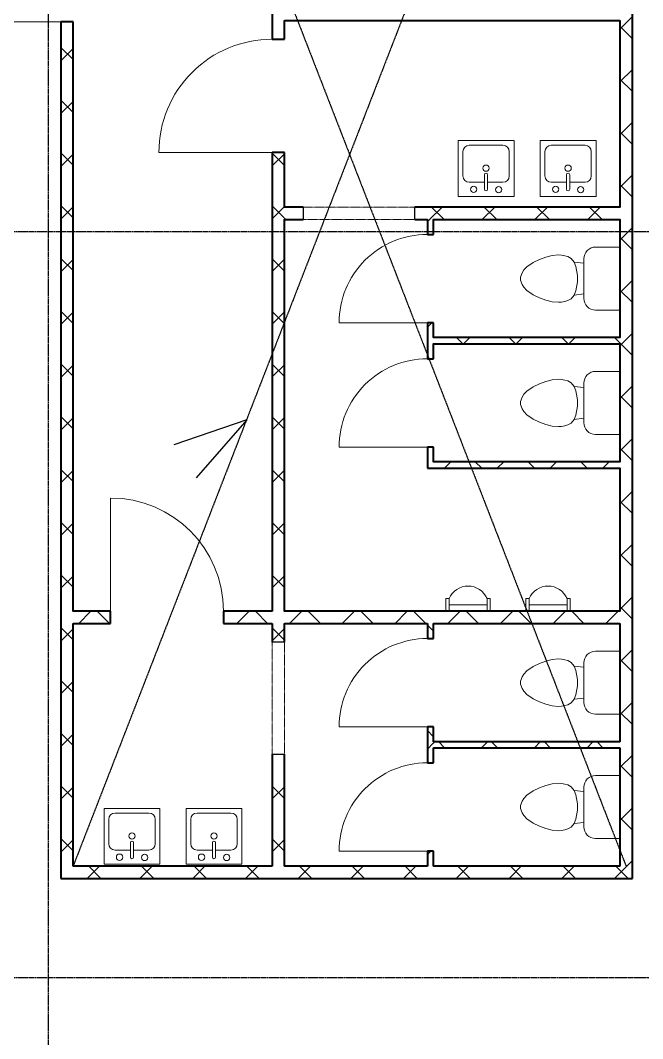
# Model space of a CAD drawing. Header units: millimetres. Extents: x 2140 to 223837, y 2113 to 170313.
# Drawn here: x 105937 to 110944, y 149270 to 157460 of the extents above; entities that cross this region are included whole.
import ezdxf

# ---------------------------------------------------------------- set-up
doc = ezdxf.new("R2010")
doc.units = ezdxf.units.MM
for name, pattern in [('ADSK_Штриховая_ш3 п1_5', [4.5, 3, -1.5]), ('Линия сетки', [22.225, 12.7, -3.175, 3.175, -3.175]), ('Сверху', [3.96875, 2.38125, -1.5875])]:
    doc.linetypes.add(name, pattern=pattern)
for name, color, linetype, lineweight in [('A-DETL-GENF', 7, 'Continuous', 18), ('A-DOOR', 7, 'Continuous', 18), ('P-SANR-FIXT', 7, 'Continuous', 18)]:
    doc.layers.add(name, color=color, linetype=linetype, lineweight=lineweight)
doc.layers.add('Стены', color=7, linetype='Continuous')
pattern_1 = [(45, (61770, 82517.75), (-502.8943, 502.8943), []), (45, (61770, 83279.75), (-502.8943, 502.8943), [])]
pattern_2 = [(45, (61770, 82517.75), (-212.132, 212.132), []), (135, (61770, 82517.75), (-212.132, -212.132), [])]

# ---------------------------------------------------------------- blocks, each defined once
blk = doc.blocks.new('Дверь-Проем - 900х2100-590607-В_АР_ПЭ_01 Этаж')
at = {"layer": 'A-DETL-GENF', "linetype": 'Сверху', "lineweight": 9}
for p, q in [((441.8, 50), (-458.2, 50)), ((-458.2, -50), (441.8, -50))]:
    blk.add_line(p, q, dxfattribs=at)
at = {"layer": 'A-DETL-GENF', "lineweight": 30}
for p, q in [((-458.2, 50), (-458.2, -50)), ((441.8, -50), (441.8, 50))]:
    blk.add_line(p, q, dxfattribs=at)
blk = doc.blocks.new('Наружная дверь 1-Навесная - 24698-81 - ДН21-9А ГОСТ 24698-81-555617-В_АР_ПЭ_01 Этаж')
at = {"layer": 'A-DOOR'}
blk.add_line((465, -50), (465, -960), dxfattribs=at)
blk.add_arc((465, -50), 910, 180, 270, dxfattribs=at)
blk = doc.blocks.new('Наружная дверь 1-Навесная - 24698-81 - ДН21-10А ГОСТ 24698-81-555611-В_АР_ПЭ_01 Этаж')
at = {"layer": 'A-DOOR'}
blk.add_line((515, -50), (515, -1060), dxfattribs=at)
blk.add_arc((515, -50), 1010, 180, 270, dxfattribs=at)
blk = doc.blocks.new('Наружная дверь 1-Навесная - 24698-81 - ДН21-7А ГОСТ 24698-81-592846-В_АР_ПЭ_01 Этаж')
at = {"layer": 'A-DOOR'}
blk.add_line((365, -25), (365, -735), dxfattribs=at)
blk.add_arc((365, -25), 710, 180, 270, dxfattribs=at)
blk = doc.blocks.new('Писсуар-2D - Писсуар-2D-795877-В_АР_ПЭ_01 Этаж')
at = {"layer": 'P-SANR-FIXT'}
for p, q in [((-286.9, 50), (-286.9, 151.6)), ((-286.9, 151.6), (-261.5, 151.6)), ((-261.5, 151.6), (-261.5, 50)), ((43.3, 100.8), (-261.5, 100.8)), ((-261.5, 100.8), (-261.5, 50)), ((69.2, 151.6), (43.3, 151.6)), ((43.3, 151.6), (43.3, 50)), ((43.3, 50), (43.3, 100.8)), ((69.2, 50), (69.2, 151.6)), ((-261.5, 50), (-286.9, 50)), ((-261.5, 50), (43.3, 50)), ((43.3, 50), (69.2, 50))]:
    blk.add_line(p, q, dxfattribs=at)
blk.add_arc((-109.1, 86.2), 165.8, 23.21978, 156.78022, dxfattribs=at)
blk = doc.blocks.new('Туалет-Домашний-2D - Туалет-Домашний-2D-796723-В_АР_ПЭ_01 Этаж')
at = {"layer": 'P-SANR-FIXT'}
for p, q in [((-232.2, 824.1), (-257.6, 798.7)), ((-210.2, 836.8), (-232.2, 824.1)), ((-175.3, 849.5), (-210.2, 836.8)), ((-149.9, 849.5), (-175.3, 849.5)), ((-115, 836.8), (-149.9, 849.5)), ((-93, 824.1), (-115, 836.8)), ((-67.6, 798.7), (-93, 824.1)), ((-292.8, 747.9), (-316.5, 697.1)), ((-257.6, 798.7), (-292.8, 747.9)), ((-32.3, 747.9), (-67.6, 798.7)), ((-8.6, 697.1), (-32.3, 747.9)), ((-316.5, 697.1), (-335, 646.3)), ((9.8, 646.3), (-8.6, 697.1)), ((-348.6, 595.3), (-353.1, 544.7)), ((-335, 646.3), (-348.6, 595.3)), ((23.5, 595.3), (9.8, 646.3)), ((27.9, 544.7), (23.5, 595.3)), ((-353.1, 544.7), (-350.9, 519.4)), ((-350.9, 519.4), (-346.4, 493.9)), ((-346.4, 493.9), (-339.6, 468.5)), ((14.4, 468.5), (21.2, 493.9)), ((21.2, 493.9), (25.7, 519.4)), ((25.7, 519.4), (27.9, 544.7)), ((-339.6, 468.5), (-325.2, 443.1)), ((-325.2, 443.1), (-294.9, 417.7)), ((-294.9, 417.7), (-260, 405)), ((-286.1, 340.9), (-294.9, 417.7)), ((-65.1, 405), (-30.2, 417.7)), ((-39.1, 340.9), (-30.2, 417.7)), ((-30.2, 417.7), (0, 443.1)), ((0, 443.1), (14.4, 468.5)), ((-321.3, 340.9), (-3.8, 340.9)), ((-260, 405), (-188, 392.3)), ((-188, 392.3), (-137.2, 392.3)), ((-137.2, 392.3), (-65.1, 405)), ((-416, 50), (-416, 246.2)), ((90.8, 246.2), (90.8, 50))]:
    blk.add_line(p, q, dxfattribs=at)
for centre, start, end in [((-321.3, 246.2), 90, 180), ((-3.8, 246.2), 360, 90)]:
    blk.add_arc(centre, 94.6, start, end, dxfattribs=at)
blk = doc.blocks.new('Кухонная мойка-Островок - 450 x 450 мм-800201-В_АР_ПЭ_01 Этаж')
at = {"layer": 'P-SANR-FIXT'}
for p, q in [((-209.3, 222.7), (240.7, 222.7)), ((-209.3, -227.3), (-209.3, 222.7)), ((-120.4, 184.6), (151.8, 184.6)), ((240.7, 222.7), (240.7, -227.3)), ((-171.2, -62.2), (-171.2, 133.8)), ((202.6, 133.8), (202.6, -62.2)), ((3, -170.2), (3, -53.1)), ((28.4, -170.2), (28.4, -53.1)), ((3, -113), (-120.4, -113)), ((151.8, -113), (28.4, -113)), ((240.7, -227.3), (-209.3, -227.3))]:
    blk.add_line(p, q, dxfattribs=at)
for centre, radius, start, end in [((-120.4, 133.8), 50.8, 90, 180), ((151.8, 133.8), 50.8, 360, 90), ((15.7, 0), 25.4, 360, 180), ((15.7, 0), 25.4, 180, 0), ((-120.4, -62.2), 50.8, 180, 270), ((15.7, -53.1), 12.7, 360, 180), ((151.8, -62.2), 50.8, 270, 0), ((-84.3, -170.2), 25.4, 0, 180), ((117.3, -172.3), 25.4, 360, 180), ((-84.3, -170.2), 25.4, 180, 0), ((15.7, -170.2), 12.7, 180, 0), ((117.3, -172.3), 25.4, 180, 0)]:
    blk.add_arc(centre, radius, start, end, dxfattribs=at)
blk = doc.blocks.new('Помещение')
at = {"lineweight": 9}
h = blk.add_hatch(dxfattribs=at)
h.set_pattern_fill('FP_99', color=256, style=0, pattern_type=2)
h.set_pattern_definition(pattern_2)
h.paths.add_polyline_path([(105919.9036, 150592.9347), (105919.9036, 154284.9347), (105823.9036, 154284.9347), (105823.9036, 150592.9347)], flags=0)
h.paths.add_polyline_path([(105823.9036, 155194.9347), (105919.9036, 155194.9347), (105919.9036, 155774.9347), (105823.9036, 155774.9347), (105823.9036, 155439.0899)], flags=0)
h.paths.add_polyline_path([(105823.9036, 156784.9347), (105919.9036, 156784.9347), (105919.9036, 157194.9347), (105823.9036, 157194.9347)], flags=0)
h.paths.add_polyline_path([(105919.9036, 158204.9347), (105919.9036, 159946.9347), (105823.9036, 159944.9347), (105823.9036, 158204.9347)], flags=0)
h = blk.add_hatch(dxfattribs=at)
h.set_pattern_fill('FP_99', color=256, style=0, pattern_type=2)
h.set_pattern_definition(pattern_2)
h.paths.add_polyline_path([(108623.9036, 148542.9347), (108719.9036, 148544.9347), (108719.9036, 159946.9347), (108623.9036, 159944.9347), (108623.9036, 148544.9347)], flags=0)
h = blk.add_hatch(dxfattribs=at)
h.set_pattern_fill('FP_99', color=256, style=0, pattern_type=2)
h.set_pattern_definition(pattern_2)
h.paths.add_polyline_path([(104219.9036, 148542.9347), (104219.9036, 155334.9347), (104123.9036, 155334.9347), (104123.9036, 148542.9347)], flags=0)
h.paths.add_polyline_path([(104123.9036, 156344.9347), (104219.9036, 156344.9347), (104219.9036, 159344.9347), (104123.9036, 159344.9347), (104123.9036, 157822.8622)], flags=0)
h = blk.add_hatch(dxfattribs=at)
h.set_pattern_fill('FP_98', color=256, style=0, pattern_type=2)
h.set_pattern_definition(pattern_1)
h.paths.add_polyline_path([(104219.9036, 148544.9347), (104221.9036, 148544.9347), (104219.9036, 150496.9347)], flags=0)
h.paths.add_polyline_path([(104219.9036, 150592.9347), (104221.9036, 150594.9347), (104219.9036, 150671.5453)], flags=0)
h.paths.add_polyline_path([(104219.9036, 156344.9347), (104221.9036, 156344.9347), (104219.9036, 157822.8622)], flags=0)
h.paths.add_polyline_path([(104219.9036, 158442.9347), (104221.9036, 158444.9347), (104219.9036, 159014.7484)], flags=0)
h = blk.add_hatch(dxfattribs=at)
h.set_pattern_fill('FP_98', color=256, style=0, pattern_type=2)
h.set_pattern_definition(pattern_1)
h.paths.add_polyline_path([(105919.9036, 150594.9347), (105921.9036, 150594.9347), (105919.9036, 150671.5453)], flags=0)
h.paths.add_polyline_path([(105919.9036, 153842.9347), (105921.9036, 153844.9347), (105919.9036, 154247.2038)], flags=0)
h.paths.add_polyline_path([(105919.9036, 155194.9347), (105921.9036, 155194.9347), (105919.9036, 155346.9347)], flags=0)
h.paths.add_polyline_path([(105919.9036, 155442.9347), (105921.9036, 155444.9347), (105919.9036, 155774.9347)], flags=0)
h.paths.add_polyline_path([(105919.9036, 156784.9347), (105921.9036, 156784.9347), (105919.9036, 156946.9347)], flags=0)
h.paths.add_polyline_path([(105919.9036, 157042.9347), (105921.9036, 157044.9347), (105919.9036, 157194.9347)], flags=0)
h = blk.add_hatch(dxfattribs=at)
h.set_pattern_fill('FP_99', color=256, style=0, pattern_type=2)
h.set_pattern_definition(pattern_2)
h.paths.add_polyline_path([(108623.9036, 153746.9347), (108621.9036, 153842.9347), (106971.9036, 153842.9347), (106971.9036, 153746.9347), (108621.9036, 153746.9347)], flags=0)
h.paths.add_polyline_path([(106071.9036, 153746.9347), (106071.9036, 153842.9347), (105919.9036, 153842.9347), (105921.9036, 153746.9347)], flags=0)
h = blk.add_hatch(dxfattribs=at)
h.set_pattern_fill('FP_98', color=256, style=0, pattern_type=2)
h.set_pattern_definition(pattern_1)
h.paths.add_polyline_path([(106071.9036, 153744.9347), (106071.9036, 153746.9347), (105921.9036, 153744.9347)], flags=0)
h.paths.add_polyline_path([(108621.9036, 153744.9347), (108621.9036, 153746.9347), (108078.4352, 153744.9347)], flags=0)
h = blk.add_hatch(dxfattribs=at)
h.set_pattern_fill('FP_99', color=256, style=0, pattern_type=2)
h.set_pattern_definition(pattern_2)
h.paths.add_polyline_path([(107073.9036, 151744.9347), (107119.9036, 151746.9347), (107119.9036, 151914.9347), (107073.9036, 151914.9347)], flags=0)
h.paths.add_polyline_path([(107073.9036, 152624.9347), (107119.9036, 152624.9347), (107119.9036, 152914.9347), (107073.9036, 152914.9347)], flags=0)
h.paths.add_polyline_path([(107073.9036, 153624.9347), (107119.9036, 153624.9347), (107119.9036, 153746.9347), (107073.9036, 153744.9347)], flags=0)
h = blk.add_hatch(dxfattribs=at)
h.set_pattern_fill('FP_98', color=256, style=0, pattern_type=2)
h.set_pattern_definition(pattern_1)
h.paths.add_polyline_path([(107071.9036, 151744.9347), (107073.9036, 151744.9347), (107071.9036, 151914.9347)], flags=0)
h.paths.add_polyline_path([(107071.9036, 152624.9347), (107073.9036, 152624.9347), (107071.9036, 152914.9347)], flags=0)
h = blk.add_hatch(dxfattribs=at)
h.set_pattern_fill('FP_99', color=256, style=0, pattern_type=2)
h.set_pattern_definition(pattern_2)
h.paths.add_polyline_path([(108623.9036, 152746.9347), (108621.9036, 152792.9347), (107119.9036, 152792.9347), (107121.9036, 152746.9347), (108621.9036, 152746.9347)], flags=0)
h = blk.add_hatch(dxfattribs=at)
h.set_pattern_fill('FP_99', color=256, style=0, pattern_type=2)
h.set_pattern_definition(pattern_2)
h.paths.add_polyline_path([(107119.9036, 151746.9347), (108623.9036, 151746.9347), (108621.9036, 151792.9347), (107119.9036, 151792.9347)], flags=0)
h = blk.add_hatch(dxfattribs=at)
h.set_pattern_fill('FP_98', color=256, style=0, pattern_type=2)
h.set_pattern_definition(pattern_1)
h.paths.add_polyline_path([(104121.9036, 148544.9347), (104123.9036, 148544.9347), (104121.9036, 150671.5453)], flags=0)
h = blk.add_hatch(dxfattribs=at)
h.set_pattern_fill('FP_99', color=256, style=0, pattern_type=2)
h.set_pattern_definition(pattern_2)
h.paths.add_polyline_path([(108621.9036, 150496.9347), (108623.9036, 150496.9347), (108621.9036, 150592.9347), (105431.9036, 150592.9347), (105431.9036, 150496.9347), (108078.4352, 150496.9347)], flags=0)
h.paths.add_polyline_path([(104521.9036, 150496.9347), (104521.9036, 150592.9347), (104219.9036, 150592.9347), (104221.9036, 150496.9347)], flags=0)
h = blk.add_hatch(dxfattribs=at)
h.set_pattern_fill('FP_98', color=256, style=0, pattern_type=2)
h.set_pattern_definition(pattern_1)
h.paths.add_polyline_path([(105823.9036, 150592.9347), (105821.9036, 150594.9347), (105480.8139, 150592.9347)], flags=0)
h.paths.add_polyline_path([(108621.9036, 150592.9347), (108621.9036, 150594.9347), (108078.4352, 150592.9347)], flags=0)
h = blk.add_hatch(dxfattribs=at)
h.set_pattern_fill('FP_98', color=256, style=0, pattern_type=2)
h.set_pattern_definition(pattern_1)
h.paths.add_polyline_path([(104521.9036, 150494.9347), (104521.9036, 150496.9347), (104221.9036, 150494.9347)], flags=0)
h.paths.add_polyline_path([(107071.9036, 150494.9347), (107073.9036, 150496.9347), (106346.6877, 150494.9347)], flags=0)
h = blk.add_hatch(dxfattribs=at)
h.set_pattern_fill('FP_99', color=256, style=0, pattern_type=2)
h.set_pattern_definition(pattern_2)
h.paths.add_polyline_path([(105919.9036, 148542.9347), (105919.9036, 149444.9347), (105823.9036, 149444.9347), (105823.9036, 148542.9347)], flags=0)
h.paths.add_polyline_path([(105823.9036, 150344.9347), (105919.9036, 150344.9347), (105919.9036, 150496.9347), (105823.9036, 150494.9347)], flags=0)
h = blk.add_hatch(dxfattribs=at)
h.set_pattern_fill('FP_99', color=256, style=0, pattern_type=2)
h.set_pattern_definition(pattern_2)
h.paths.add_polyline_path([(107119.9036, 148542.9347), (107119.9036, 148664.9347), (107073.9036, 148664.9347), (107073.9036, 148542.9347)], flags=0)
h.paths.add_polyline_path([(107073.9036, 149374.9347), (107119.9036, 149374.9347), (107119.9036, 149664.9347), (107073.9036, 149664.9347), (107073.9036, 149479.6592)], flags=0)
h.paths.add_polyline_path([(107073.9036, 150374.9347), (107119.9036, 150374.9347), (107119.9036, 150496.9347), (107073.9036, 150494.9347)], flags=0)
h = blk.add_hatch(dxfattribs=at)
h.set_pattern_fill('FP_99', color=256, style=0, pattern_type=2)
h.set_pattern_definition(pattern_2)
h.paths.add_polyline_path([(108623.9036, 149496.9347), (108621.9036, 149542.9347), (107119.9036, 149542.9347), (107121.9036, 149496.9347), (108621.9036, 149496.9347)], flags=0)
h = blk.add_hatch(dxfattribs=at)
h.set_pattern_fill('FP_98', color=256, style=0, pattern_type=2)
h.set_pattern_definition(pattern_1)
h.paths.add_polyline_path([(105821.9036, 148544.9347), (105823.9036, 148544.9347), (105821.9036, 149444.9347)], flags=0)
h = blk.add_hatch(dxfattribs=at)
h.set_pattern_fill('FP_99', color=256, style=0, pattern_type=2)
h.set_pattern_definition(pattern_2)
h.paths.add_polyline_path([(107212.5615, 148446.9347), (108719.9036, 148446.9347), (108719.9036, 148542.9347), (104123.9036, 148542.9347), (104123.9036, 148446.9347), (105480.8139, 148446.9347)], flags=0)
at = {"color": 9, "linetype": 'Линия сетки', "true_color": 0xc7c8ca}
for p, q in [((104021.9036, 162172.4828), (104021.9036, 22887.2413)), ((113992.9741, 153644.9347), (7061.0864, 153644.9347)), ((113992.9741, 147644.9347), (7061.0864, 147644.9347))]:
    blk.add_line(p, q, dxfattribs=at)
at = {"color": 7, "linetype": 'ADSK_Штриховая_ш3 п1_5'}
for p, q in [((104219.9036, 159994.9347), (108671.9036, 148542.9347)), ((108671.9036, 159994.9347), (104221.9036, 148544.9347))]:
    blk.add_line(p, q, dxfattribs=at)
at = {"lineweight": 18}
for p, q in [((108719.9036, 159946.9347), (108719.9036, 148444.9347)), ((105823.9036, 155194.9347), (105823.9036, 155774.9347)), ((104123.9036, 148444.9347), (104123.9036, 155334.9347)), ((104219.9036, 150592.9347), (104219.9036, 155334.9347)), ((105919.9036, 155194.9347), (105919.9036, 155346.9347)), ((108623.9036, 155346.9347), (105919.9036, 155346.9347)), ((108623.9036, 155346.9347), (108623.9036, 153842.9347)), ((105823.9036, 154284.9347), (105823.9036, 150592.9347)), ((105919.9036, 153842.9347), (105919.9036, 154284.9347)), ((106071.9036, 153842.9347), (105919.9036, 153842.9347)), ((108623.9036, 153842.9347), (106971.9036, 153842.9347)), ((105919.9036, 150592.9347), (105919.9036, 153746.9347)), ((105919.9036, 153746.9347), (106071.9036, 153746.9347)), ((107073.9036, 153746.9347), (106971.9036, 153746.9347)), ((107073.9036, 153744.9347), (107071.9036, 153744.9347)), ((107073.9036, 153624.9347), (107073.9036, 153746.9347)), ((108623.9036, 153746.9347), (107119.9036, 153746.9347)), ((107119.9036, 153624.9347), (107119.9036, 153746.9347)), ((107121.9036, 153746.9347), (107121.9036, 153744.9347)), ((108623.9036, 153746.9347), (108623.9036, 152792.9347)), ((107073.9036, 152624.9347), (107073.9036, 152914.9347)), ((107119.9036, 152792.9347), (107119.9036, 152914.9347)), ((108623.9036, 152792.9347), (107119.9036, 152792.9347)), ((107119.9036, 152624.9347), (107119.9036, 152746.9347)), ((108623.9036, 152746.9347), (107119.9036, 152746.9347)), ((107121.9036, 152746.9347), (107121.9036, 152744.9347)), ((108621.9036, 152744.9347), (108621.9036, 152746.9347)), ((108623.9036, 152746.9347), (108623.9036, 151792.9347)), ((107073.9036, 151744.9347), (107073.9036, 151914.9347)), ((107119.9036, 151792.9347), (107119.9036, 151914.9347)), ((108623.9036, 151792.9347), (107119.9036, 151792.9347)), ((108623.9036, 151746.9347), (107121.9036, 151746.9347)), ((107121.9036, 151746.9347), (107121.9036, 151744.9347)), ((108621.9036, 151744.9347), (108621.9036, 151746.9347)), ((108623.9036, 151746.9347), (108623.9036, 150592.9347)), ((104521.9036, 150592.9347), (104219.9036, 150592.9347)), ((105823.9036, 150592.9347), (105431.9036, 150592.9347)), ((108623.9036, 150592.9347), (105919.9036, 150592.9347)), ((104219.9036, 148542.9347), (104219.9036, 150496.9347)), ((104521.9036, 150496.9347), (104219.9036, 150496.9347)), ((105823.9036, 150496.9347), (105431.9036, 150496.9347)), ((105823.9036, 150496.9347), (105823.9036, 150344.9347)), ((107073.9036, 150496.9347), (105919.9036, 150496.9347)), ((105919.9036, 150344.9347), (105919.9036, 150496.9347)), ((107073.9036, 150494.9347), (107071.9036, 150494.9347)), ((107073.9036, 150374.9347), (107073.9036, 150496.9347)), ((108623.9036, 150496.9347), (107119.9036, 150496.9347)), ((107119.9036, 150374.9347), (107119.9036, 150496.9347)), ((107121.9036, 150496.9347), (107121.9036, 150494.9347)), ((108623.9036, 150496.9347), (108623.9036, 149542.9347)), ((107073.9036, 149374.9347), (107073.9036, 149664.9347)), ((107119.9036, 149542.9347), (107119.9036, 149664.9347)), ((108623.9036, 149542.9347), (107119.9036, 149542.9347)), ((108623.9036, 149496.9347), (107119.9036, 149496.9347)), ((107119.9036, 149374.9347), (107119.9036, 149496.9347)), ((107121.9036, 149544.9347), (107121.9036, 149542.9347)), ((108621.9036, 149542.9347), (108621.9036, 149544.9347)), ((108623.9036, 149496.9347), (108623.9036, 148542.9347)), ((105823.9036, 148542.9347), (105823.9036, 149444.9347)), ((105919.9036, 148542.9347), (105919.9036, 149444.9347)), ((107073.9036, 148542.9347), (107073.9036, 148664.9347)), ((107119.9036, 148542.9347), (107119.9036, 148664.9347)), ((104123.9036, 148542.9347), (104121.9036, 148542.9347)), ((105823.9036, 148542.9347), (104219.9036, 148542.9347)), ((107073.9036, 148542.9347), (105919.9036, 148542.9347)), ((107071.9036, 148544.9347), (107073.9036, 148544.9347)), ((108623.9036, 148542.9347), (107119.9036, 148542.9347)), ((108721.9036, 148542.9347), (108719.9036, 148542.9347)), ((108721.9036, 148446.9347), (104121.9036, 148446.9347))]:
    blk.add_line(p, q, dxfattribs=at)
at = {"lineweight": 40}
for p, q in [((108721.9036, 148444.9347), (108721.9036, 159944.9347)), ((105821.9036, 155774.9347), (105821.9036, 155194.9347)), ((104121.9036, 155334.9347), (104121.9036, 148444.9347)), ((104221.9036, 155334.9347), (104121.9036, 155334.9347)), ((104221.9036, 150594.9347), (104221.9036, 155334.9347)), ((105921.9036, 155194.9347), (105921.9036, 155344.9347)), ((105921.9036, 155344.9347), (108621.9036, 155344.9347)), ((108621.9036, 155344.9347), (108621.9036, 153844.9347)), ((105821.9036, 155194.9347), (105921.9036, 155194.9347)), ((105821.9036, 154284.9347), (105821.9036, 150594.9347)), ((105921.9036, 154284.9347), (105821.9036, 154284.9347)), ((105921.9036, 153844.9347), (105921.9036, 154284.9347)), ((106071.9036, 153844.9347), (105921.9036, 153844.9347)), ((108621.9036, 153844.9347), (106971.9036, 153844.9347)), ((105921.9036, 150594.9347), (105921.9036, 153744.9347)), ((105921.9036, 153744.9347), (106071.9036, 153744.9347)), ((106971.9036, 153744.9347), (107071.9036, 153744.9347)), ((107071.9036, 153744.9347), (107071.9036, 153624.9347)), ((107121.9036, 153744.9347), (108621.9036, 153744.9347)), ((107121.9036, 153624.9347), (107121.9036, 153744.9347)), ((108621.9036, 153744.9347), (108621.9036, 152794.9347)), ((107071.9036, 153624.9347), (107121.9036, 153624.9347)), ((107071.9036, 152914.9347), (107071.9036, 152624.9347)), ((107121.9036, 152914.9347), (107071.9036, 152914.9347)), ((107121.9036, 152794.9347), (107121.9036, 152914.9347)), ((108621.9036, 152794.9347), (107121.9036, 152794.9347)), ((107121.9036, 152624.9347), (107121.9036, 152744.9347)), ((107121.9036, 152744.9347), (108621.9036, 152744.9347)), ((108621.9036, 152744.9347), (108621.9036, 151794.9347)), ((107071.9036, 152624.9347), (107121.9036, 152624.9347)), ((107071.9036, 151914.9347), (107071.9036, 151744.9347)), ((107121.9036, 151914.9347), (107071.9036, 151914.9347)), ((107121.9036, 151794.9347), (107121.9036, 151914.9347)), ((108621.9036, 151794.9347), (107121.9036, 151794.9347)), ((107071.9036, 151744.9347), (108621.9036, 151744.9347)), ((108621.9036, 151744.9347), (108621.9036, 150594.9347)), ((104521.9036, 150594.9347), (104221.9036, 150594.9347)), ((104521.9036, 150494.9347), (104521.9036, 150594.9347)), ((105821.9036, 150594.9347), (105431.9036, 150594.9347)), ((105431.9036, 150594.9347), (105431.9036, 150494.9347)), ((108621.9036, 150594.9347), (105921.9036, 150594.9347)), ((104221.9036, 148544.9347), (104221.9036, 150494.9347)), ((104221.9036, 150494.9347), (104521.9036, 150494.9347)), ((105431.9036, 150494.9347), (105821.9036, 150494.9347)), ((105821.9036, 150494.9347), (105821.9036, 150344.9347)), ((105921.9036, 150494.9347), (107071.9036, 150494.9347)), ((105921.9036, 150344.9347), (105921.9036, 150494.9347)), ((107071.9036, 150494.9347), (107071.9036, 150374.9347)), ((107121.9036, 150494.9347), (108621.9036, 150494.9347)), ((107121.9036, 150374.9347), (107121.9036, 150494.9347)), ((108621.9036, 150494.9347), (108621.9036, 149544.9347)), ((107071.9036, 150374.9347), (107121.9036, 150374.9347)), ((107071.9036, 149664.9347), (107071.9036, 149374.9347)), ((107121.9036, 149664.9347), (107071.9036, 149664.9347)), ((107121.9036, 149544.9347), (107121.9036, 149664.9347)), ((108621.9036, 149544.9347), (107121.9036, 149544.9347)), ((107121.9036, 149494.9347), (108621.9036, 149494.9347)), ((107121.9036, 149374.9347), (107121.9036, 149494.9347)), ((108621.9036, 149494.9347), (108621.9036, 148544.9347)), ((105821.9036, 149444.9347), (105821.9036, 148544.9347)), ((105921.9036, 148544.9347), (105921.9036, 149444.9347)), ((107071.9036, 149374.9347), (107121.9036, 149374.9347)), ((107071.9036, 148664.9347), (107071.9036, 148544.9347)), ((107121.9036, 148664.9347), (107071.9036, 148664.9347)), ((107121.9036, 148544.9347), (107121.9036, 148664.9347)), ((105821.9036, 148544.9347), (104221.9036, 148544.9347)), ((107071.9036, 148544.9347), (105921.9036, 148544.9347)), ((108621.9036, 148544.9347), (107121.9036, 148544.9347)), ((104121.9036, 148444.9347), (108721.9036, 148444.9347))]:
    blk.add_line(p, q, dxfattribs=at)
for q in [(105032.639, 151933.8203), (105212.0263, 151666.9729)]:
    blk.add_line((105620.2767, 152135.1378), q)
for name, p, rotation in [('Наружная дверь 1-Навесная - 24698-81 - ДН21-10А ГОСТ 24698-81-555611-В_АР_ПЭ_01 Этаж', (104171.9036, 155849.9347), 269.9999999999999), ('Наружная дверь 1-Навесная - 24698-81 - ДН21-9А ГОСТ 24698-81-555617-В_АР_ПЭ_01 Этаж', (105871.9036, 154749.9347), 270), ('Наружная дверь 1-Навесная - 24698-81 - ДН21-7А ГОСТ 24698-81-592846-В_АР_ПЭ_01 Этаж', (107096.9036, 153279.9347), 270), ('Туалет-Домашний-2D - Туалет-Домашний-2D-796723-В_АР_ПЭ_01 Этаж', (108671.9036, 153432.5001), 89.99999999999991), ('Наружная дверь 1-Навесная - 24698-81 - ДН21-7А ГОСТ 24698-81-592846-В_АР_ПЭ_01 Этаж', (107096.9036, 152279.9347), 270), ('Туалет-Домашний-2D - Туалет-Домашний-2D-796723-В_АР_ПЭ_01 Этаж', (108671.9036, 152432.5001), 89.99999999999991), ('Наружная дверь 1-Навесная - 24698-81 - ДН21-9А ГОСТ 24698-81-555617-В_АР_ПЭ_01 Этаж', (104986.9036, 150544.9347), 180), ('Наружная дверь 1-Навесная - 24698-81 - ДН21-7А ГОСТ 24698-81-592846-В_АР_ПЭ_01 Этаж', (107096.9036, 150029.9347), 270), ('Дверь-Проем - 900х2100-590607-В_АР_ПЭ_01 Этаж', (105871.9036, 149903.1233), 90), ('Туалет-Домашний-2D - Туалет-Домашний-2D-796723-В_АР_ПЭ_01 Этаж', (108671.9036, 150182.5001), 89.99999999999991), ('Наружная дверь 1-Навесная - 24698-81 - ДН21-7А ГОСТ 24698-81-592846-В_АР_ПЭ_01 Этаж', (107096.9036, 149029.9347), 270), ('Туалет-Домашний-2D - Туалет-Домашний-2D-796723-В_АР_ПЭ_01 Этаж', (108671.9036, 149182.5001), 89.99999999999991)]:
    blk.add_blockref(name, p, dxfattribs=dict(rotation=rotation))
for name, p in [('Кухонная мойка-Островок - 450 x 450 мм-800201-В_АР_ПЭ_01 Этаж', (107528.9488, 154158.2166)), ('Кухонная мойка-Островок - 450 x 450 мм-800201-В_АР_ПЭ_01 Этаж', (108188.9488, 154158.2166)), ('Дверь-Проем - 900х2100-590607-В_АР_ПЭ_01 Этаж', (106530.0923, 153794.9347)), ('Писсуар-2D - Писсуар-2D-795877-В_АР_ПЭ_01 Этаж', (107508.7782, 150544.9347)), ('Писсуар-2D - Писсуар-2D-795877-В_АР_ПЭ_01 Этаж', (108152.6639, 150544.9347)), ('Кухонная мойка-Островок - 450 x 450 мм-800201-В_АР_ПЭ_01 Этаж', (104679.3144, 148786.3784)), ('Кухонная мойка-Островок - 450 x 450 мм-800201-В_АР_ПЭ_01 Этаж', (105339.3144, 148786.3784))]:
    blk.add_blockref(name, p)

msp = doc.modelspace()

# ---------------------------------------------------------------- block references
at = {"layer": 'Стены'}
msp.add_blockref('Помещение', (2139.8, 2112.9), dxfattribs=at)

doc.saveas('drawing.dxf')
